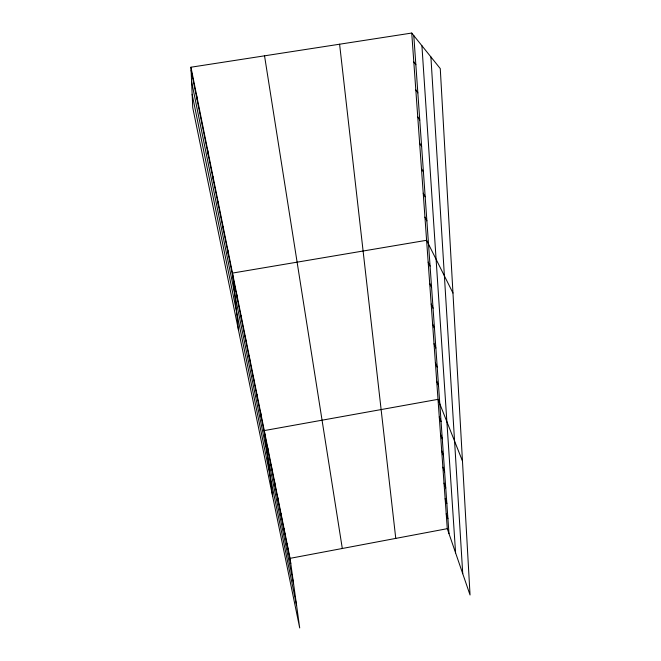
<?xml version="1.0" encoding="UTF-8"?>
<svg xmlns="http://www.w3.org/2000/svg" width="661" height="661" viewBox="0 0 661 661"><rect width="100%" height="100%" fill="white"/><g stroke="black" fill="none" stroke-linecap="round" stroke-linejoin="round"><path stroke-width="0.99" d="M290.055 558.347L447.282 528.676L470.045 594.991L440.267 68.595L411.737 33.05L190.955 67.215L192.731 107.569L299.706 627.95L290.055 558.347L190.955 67.215M413.811 61.952L415.852 64.72M415.81 89.913L417.843 92.871M417.752 116.972L419.768 120.12M419.636 143.189L421.627 146.502M421.454 168.596L423.437 172.058M423.222 193.219L425.188 196.829M424.94 217.114L426.882 220.848M452.967 293.038L426.601 240.29L232.498 273.076L238.481 330.103M428.163 262.144L430.08 266.119M429.691 283.387L431.592 287.461M431.17 304.043L433.054 308.216M432.616 324.138L434.484 328.401M434.013 343.695L435.872 348.041M435.384 362.74L437.218 367.161M436.706 381.281L438.532 385.776M462.469 461.031L438.003 399.343L264.276 430.584L272.588 496.031M439.268 416.951L441.061 421.569M440.499 434.112L442.275 438.797M441.697 450.852L443.465 455.586M442.87 467.178L444.622 471.962M444.01 483.108L445.754 487.942M445.126 498.667L446.853 503.533M446.216 513.845L447.927 518.753M191.591 81.609L293.575 583.729M192.144 94.308L296.607 605.608M191.087 70.124L290.774 563.527M264.54 55.83L342.307 548.481M287.105 543.714L287.816 548.861M284.081 528.726L284.775 533.84M280.983 513.366L281.669 518.447M277.81 497.634L278.479 502.666M274.555 481.497L275.207 486.496M271.217 464.964L271.861 469.905M267.788 447.993L268.424 452.884M260.674 412.72L261.269 417.488M256.972 394.369L257.55 399.07M253.171 375.531L253.725 380.158M249.263 356.163L249.8 360.716M245.248 336.259L245.76 340.729M339.597 44.213L395.765 538.401M241.116 315.801L241.604 320.172M236.869 294.748L237.332 299.02M227.855 250.089L228.26 254.138M223.071 226.384L223.451 230.309M218.138 201.944L218.477 205.72M213.049 176.71L213.354 180.346M207.794 150.667L208.058 154.145M413.794 35.62L448.976 533.617M411.737 33.05L447.282 528.676M202.365 123.764L202.588 127.069M421.925 45.741L455.586 552.869M430.906 56.929L462.741 573.715M196.755 95.961L196.937 99.076"/></g></svg>
